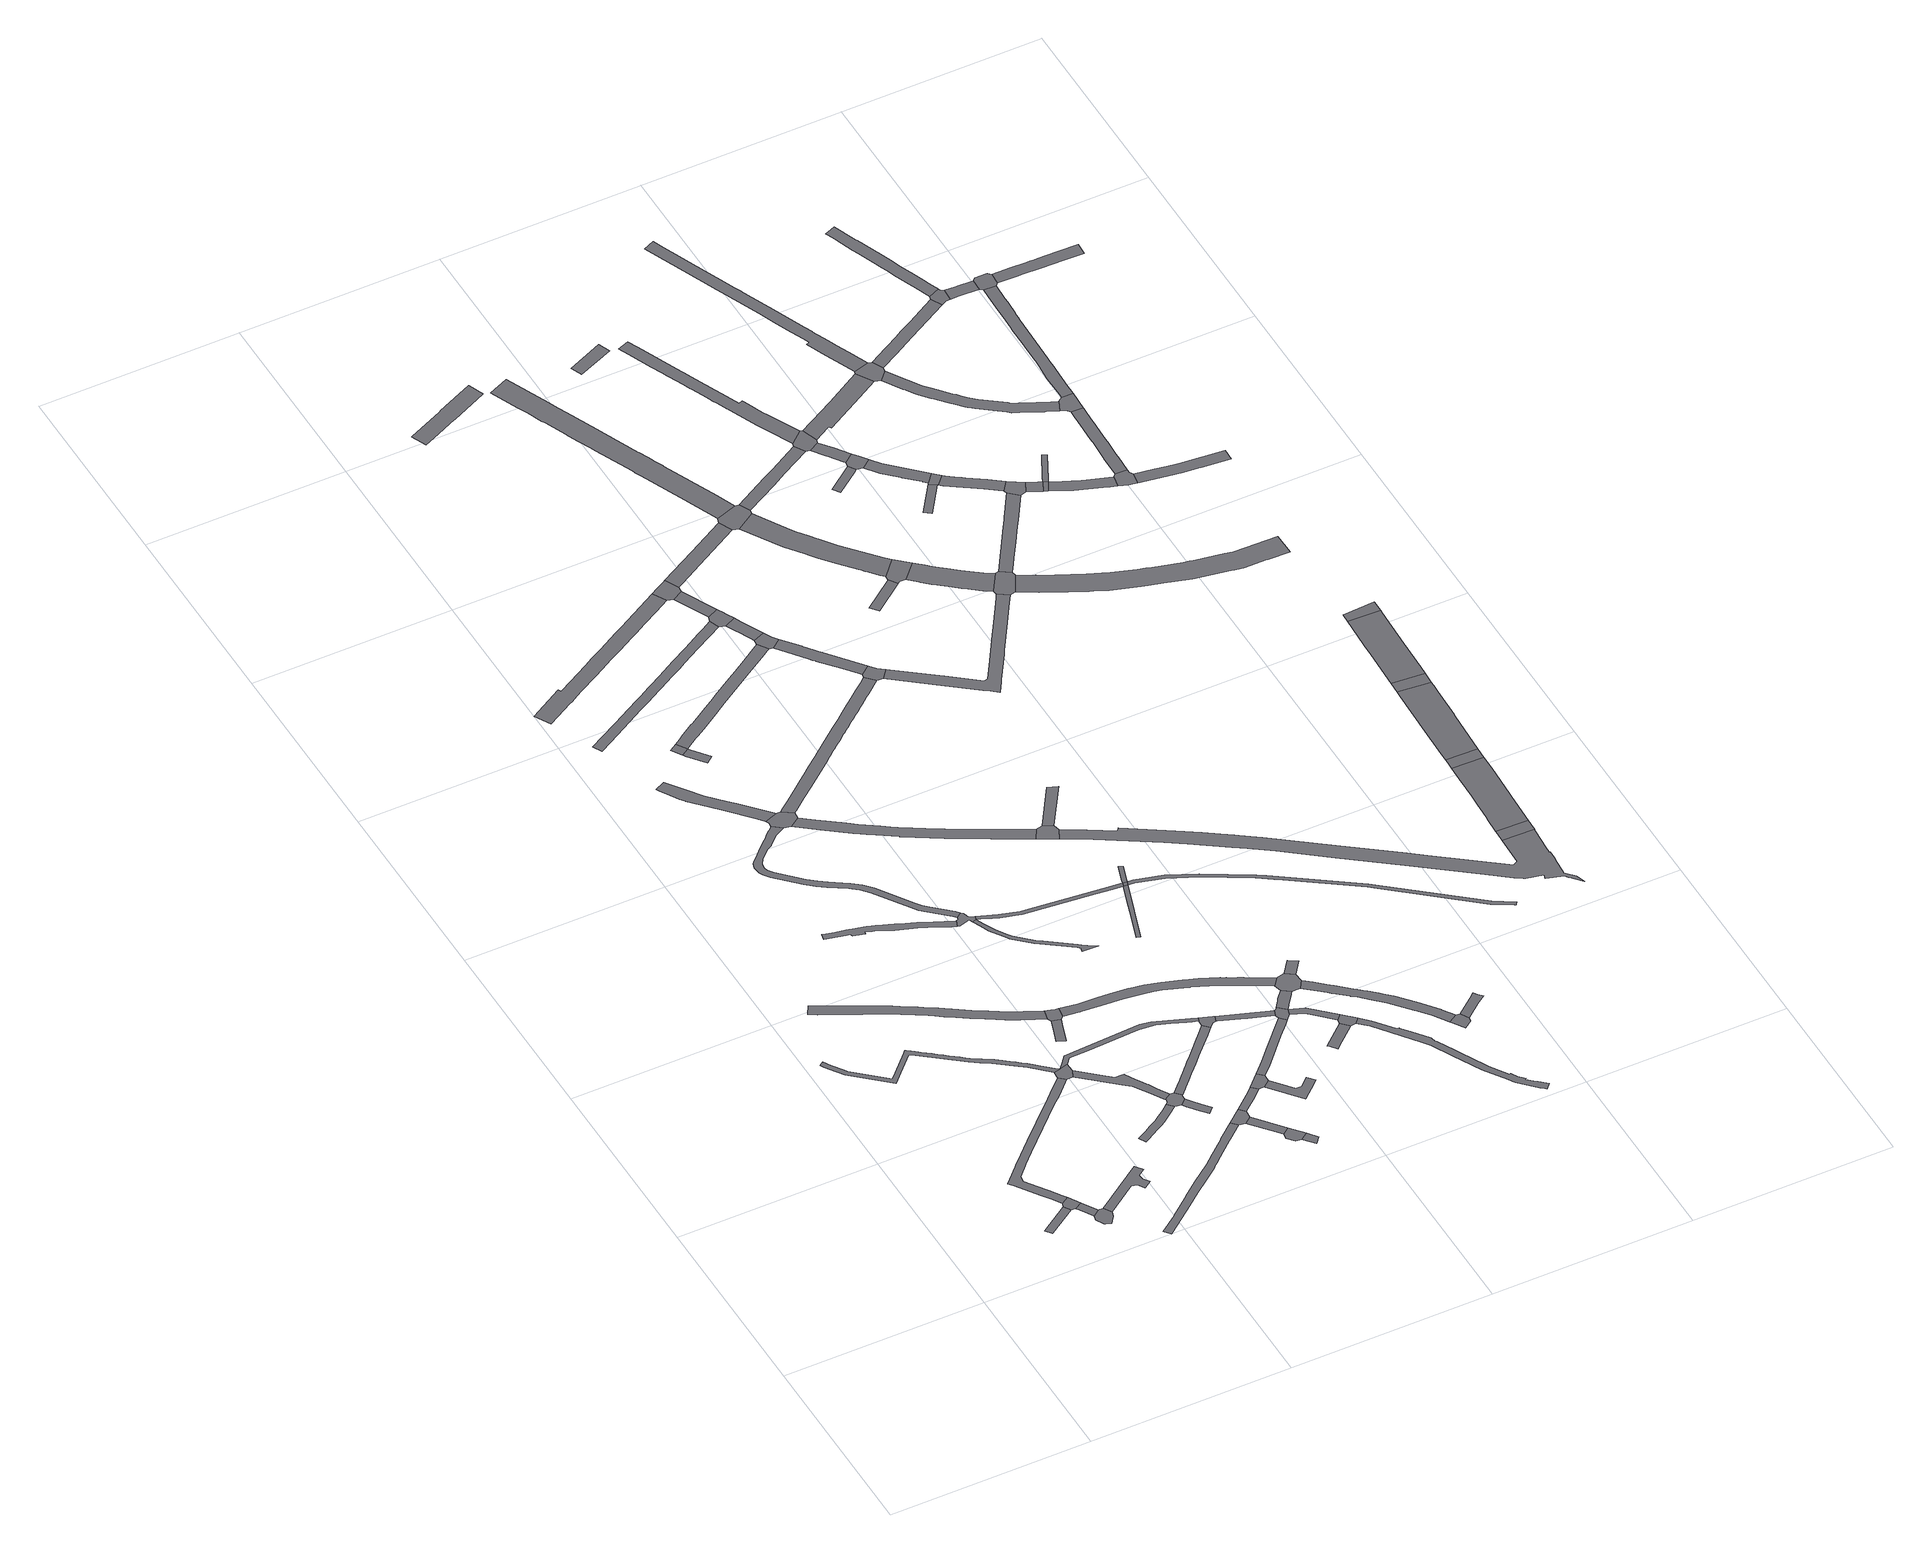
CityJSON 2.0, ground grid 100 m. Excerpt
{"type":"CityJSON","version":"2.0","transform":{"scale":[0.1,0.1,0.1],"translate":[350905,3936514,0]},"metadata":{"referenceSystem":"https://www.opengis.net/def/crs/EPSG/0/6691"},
"CityObjects":{
"road1":{"type":"Road","attributes":{"RoadStructureAttribute.sectionType":"1"},"geometry":[{"type":"MultiSurface","lod":"1","boundaries":[[[0,1,2,3]]]}]},
"road2":{"type":"Road","geometry":[{"type":"MultiSurface","lod":"1","boundaries":[[[4,5,6,7,3,2]]]}]},
"road3":{"type":"Road","attributes":{"RoadStructureAttribute.sectionType":"1"},"geometry":[{"type":"MultiSurface","lod":"1","boundaries":[[[8,9,5,4,10,11,12]]]}]},
"road4":{"type":"Road","geometry":[{"type":"MultiSurface","lod":"1","boundaries":[[[13,14,8,12,15,16,17,18,19]]]}]},
"road5":{"type":"Road","attributes":{"RoadStructureAttribute.sectionType":"1"},"geometry":[{"type":"MultiSurface","lod":"1","boundaries":[[[20,21,22,23,24,25,26,27,28,29,30,31,32,33,34,35,7,6,36,37,38,39,40,41,42,43,44,45,46,47,48,49]]]}]},
"road6":{"type":"Road","attributes":{"RoadStructureAttribute.sectionType":"1"},"geometry":[{"type":"MultiSurface","lod":"1","boundaries":[[[50,51,52,53,54,55,56,57,58,59,60,61,62,63,64,65,66,67,68,69,70,71,72,73,74,75,76,77,78,79,80,81,82,83,84,85,86,87,88,89,90,91,92,93,94,95,96,97,98,99,100,101,102,103,104,105,106]]]}]},
"road7":{"type":"Road","attributes":{"RoadStructureAttribute.sectionType":"1"},"geometry":[{"type":"MultiSurface","lod":"1","boundaries":[[[107,108,109,110,111,112,113,114,14,13]]]}]},
"road8":{"type":"Road","attributes":{"RoadStructureAttribute.sectionType":"1"},"geometry":[{"type":"MultiSurface","lod":"1","boundaries":[[[115,116,117,118,119,120,121,122,123,124,125,126,127,128,129,130,131,132,133,134,135,136,137,138,139,140,141,142,143,144,145,146,147,148,149,150,151,152,153,154,155,156,157,158,159,160,161,162,163,164,165,166,167,168,169,170]]]}]},
"road9":{"type":"Road","attributes":{"RoadStructureAttribute.sectionType":"1"},"geometry":[{"type":"MultiSurface","lod":"1","boundaries":[[[171,172,173,174,175,176,177,178,179,180,181,182,183,184,185,186,187,188,189,190,191,192,193,194,195,196,197,198]]]}]},
"road10":{"type":"Road","geometry":[{"type":"MultiSurface","lod":"1","boundaries":[[[66,20,49,199,200,201,67]]]}]},
"road11":{"type":"Road","attributes":{"RoadStructureAttribute.sectionType":"1"},"geometry":[{"type":"MultiSurface","lod":"1","boundaries":[[[202,203,204,205,206,207,208,209,210,211,212,213,214,215,216,217]]]}]},
"road12":{"type":"Road","attributes":{"RoadStructureAttribute.sectionType":"1"},"geometry":[{"type":"MultiSurface","lod":"1","boundaries":[[[218,219,220,221,222,223,224,225,226,227,228,229,230,231,232,233,234,235,236,237,238,239,240,241,242,243,244,245,246,247,248,249,250,251,252,253,254,255]]]}]},
"road13":{"type":"Road","attributes":{"RoadStructureAttribute.sectionType":"1"},"geometry":[{"type":"MultiSurface","lod":"1","boundaries":[[[256,257,258,259,260,261,262,263,264,265,200,199,266,267,268,269,270,271,272,273,274]]]}]},
"road14":{"type":"Road","attributes":{"RoadStructureAttribute.sectionType":"1"},"geometry":[{"type":"MultiSurface","lod":"1","boundaries":[[[275,276,277,278,279,280,281,282,283,284,285,286,287,288,289,290,291]]]}]},
"road15":{"type":"Road","attributes":{"RoadStructureAttribute.sectionType":"1"},"geometry":[{"type":"MultiSurface","lod":"1","boundaries":[[[292,293,294,295,296,297,298,299,300]]]}]},
"road16":{"type":"Road","attributes":{"RoadStructureAttribute.sectionType":"1"},"geometry":[{"type":"MultiSurface","lod":"1","boundaries":[[[301,302,303,304,305,306,307,308,309,310,311,312,313,314,315,316,317,318,319,320,321,322,323,324,325,326,327,328,329,330,331,332,333,334,335,336,337,338,339,340,341,342,343,344,345,346,347,348,349,350,351,352,353,354,355,356,357,358,359,360]]]}]},
"road17":{"type":"Road","geometry":[{"type":"MultiSurface","lod":"1","boundaries":[[[273,361,362,202,217,363,364,365,366,367,274]]]}]},
"road18":{"type":"Road","geometry":[{"type":"MultiSurface","lod":"1","boundaries":[[[368,369,370,170,169,292,300,371]]]}]},
"road19":{"type":"Road","geometry":[{"type":"MultiSurface","lod":"1","boundaries":[[[372,373,374,375,376]]]}]},
"road20":{"type":"Road","geometry":[{"type":"MultiSurface","lod":"1","boundaries":[[[377,378,379,380,381,382,383,384,385,386,387,329,328,388,389,390,391,392,275,291]]]}]},
"road21":{"type":"Road","attributes":{"RoadStructureAttribute.sectionType":"1"},"geometry":[{"type":"MultiSurface","lod":"1","boundaries":[[[393,394,395,396,397,398,399,364,363]]]}]},
"road22":{"type":"Road","attributes":{"RoadStructureAttribute.sectionType":"1"},"geometry":[{"type":"MultiSurface","lod":"1","boundaries":[[[373,400,401,402,403,374]]]}]},
"road23":{"type":"Road","attributes":{"RoadStructureAttribute.sectionType":"1"},"geometry":[{"type":"MultiSurface","lod":"1","boundaries":[[[201,404,405,406,407,408,409,410,411,412,413,414,415,416,417,418,419,420,421,422,67]]]}]},
"road24":{"type":"Road","geometry":[{"type":"MultiSurface","lod":"1","boundaries":[[[423,185,184,424,425,426]]]}]},
"road25":{"type":"Road","geometry":[{"type":"MultiSurface","lod":"1","boundaries":[[[427,428,429,360,359,430,431,230,229,432,433,434,435,436]]]}]},
"road26":{"type":"Road","attributes":{"RoadStructureAttribute.sectionType":"1"},"geometry":[{"type":"MultiSurface","lod":"1","boundaries":[[[424,437,438,439,425]]]}]},
"road27":{"type":"Road","attributes":{"RoadStructureAttribute.sectionType":"1"},"geometry":[{"type":"MultiSurface","lod":"1","boundaries":[[[440,441,442,443,444,445,446,447,448,449,450,451,452,453,454,455,456,457,458,459,460,461,462,463,464,465]]]}]},
"road28":{"type":"Road","geometry":[{"type":"MultiSurface","lod":"1","boundaries":[[[466,467,439,438,468,469]]]}]},
"road29":{"type":"Road","attributes":{"RoadStructureAttribute.sectionType":"1"},"geometry":[{"type":"MultiSurface","lod":"1","boundaries":[[[470,471,472,473,474,475,476,477,478,479,480,481,482,483,484,485,486,487,488,489,490,491,492,493,494,495,496,497,498,499,500,501,502]]]}]},
"road30":{"type":"Road","attributes":{"RoadStructureAttribute.sectionType":"1"},"geometry":[{"type":"MultiSurface","lod":"1","boundaries":[[[503,504,505,506,423,426]]]}]},
"road31":{"type":"Road","attributes":{"RoadStructureAttribute.sectionType":"1"},"geometry":[{"type":"MultiSurface","lod":"1","boundaries":[[[507,508,509,510,511,512,513,514,515,516,517,518,519,367,366,520,521,522,523,524,525,526,527,528,529,530,531,532,533]]]}]},
"road32":{"type":"Road","attributes":{"RoadStructureAttribute.sectionType":"1"},"geometry":[{"type":"MultiSurface","lod":"1","boundaries":[[[534,535,467,466]]]}]},
"road33":{"type":"Road","attributes":{"RoadStructureAttribute.sectionType":"1"},"geometry":[{"type":"MultiSurface","lod":"1","boundaries":[[[536,537,538,539,540,541,542,543,544,545,546,547,548,549,550,551,552,553,554,555,556,557,558,559,435,434]]]}]},
"road34":{"type":"Road","geometry":[{"type":"MultiSurface","lod":"1","boundaries":[[[560,561,505,504,562,563]]]}]},
"road35":{"type":"Road","attributes":{"RoadStructureAttribute.sectionType":"1"},"geometry":[{"type":"MultiSurface","lod":"1","boundaries":[[[564,565,566,567,568,569,570,571,572,573,574,575,576,577,578,579,580,581,582,583,584,585,375,374]]]}]},
"road36":{"type":"Road","attributes":{"RoadStructureAttribute.sectionType":"1"},"geometry":[{"type":"MultiSurface","lod":"1","boundaries":[[[586,587,588,589,590,591,592,593,594,595,596,597,598,390,389,599,600,601,602,603,604,605,606,607,608,609,610,611,612,613,614,615,616,617,618]]]}]},
"road37":{"type":"Road","attributes":{"RoadStructureAttribute.sectionType":"1"},"geometry":[{"type":"MultiSurface","lod":"1","boundaries":[[[562,619,620,621,622,623,624,625,626,563]]]}]},
"road38":{"type":"Road","attributes":{"RoadStructureAttribute.sectionType":"1"},"geometry":[{"type":"MultiSurface","lod":"1","boundaries":[[[627,628,629,630,631,632,633,634,635,636,637,638,639,640,641,642,643,644,645,646,647,648,649,650,651,652,653,654,655,656,657,658,659,660,661,662,663,664,665,666,368,371]]]}]},
"road39":{"type":"Road","geometry":[{"type":"MultiSurface","lod":"1","boundaries":[[[667,413,412,507,533,668,669,670]]]}]},
"road40":{"type":"Road","attributes":{"RoadStructureAttribute.sectionType":"1"},"geometry":[{"type":"MultiSurface","lod":"1","boundaries":[[[435,671,672,673,674,675,676,677,678,679,680,681,682,683,684,436]]]}]},
"road41":{"type":"Road","attributes":{"RoadStructureAttribute.sectionType":"1"},"geometry":[{"type":"MultiSurface","lod":"1","boundaries":[[[391,685,686,687,688,689,690,691,692,693,694,695,696,697,698,699,700,701,702,703,704,705,706,707,708,709,710,711,712,713,714,715,716,717,718,719,720,721,722,723,724,725,726,727,728,729,730,731,732,733,734,735,736,737,392]]]}]},
"road42":{"type":"Road","attributes":{"RoadStructureAttribute.sectionType":"1"},"geometry":[{"type":"MultiSurface","lod":"1","boundaries":[[[738,739,740,741,742,743,744,745,746,747,561,560]]]}]},
"road43":{"type":"Road","attributes":{"RoadStructureAttribute.sectionType":"1"},"geometry":[{"type":"MultiSurface","lod":"1","boundaries":[[[669,748,749,750,751,752,753,670]]]}]},
"road44":{"type":"Road","geometry":[{"type":"MultiSurface","lod":"1","boundaries":[[[754,755,756,455,454,757,758,759,760]]]}]},
"road45":{"type":"Road","attributes":{"RoadStructureAttribute.sectionType":"1"},"geometry":[{"type":"MultiSurface","lod":"1","boundaries":[[[761,762,763,764,765,766,767,679]]]}]},
"road46":{"type":"Road","attributes":{"RoadStructureAttribute.sectionType":"1"},"geometry":[{"type":"MultiSurface","lod":"1","boundaries":[[[768,769,770,771,758,757]]]}]},
"road47":{"type":"Road","geometry":[{"type":"MultiSurface","lod":"1","boundaries":[[[772,773,774,775,752,751,744,743,776]]]}]},
"road48":{"type":"Road","geometry":[{"type":"MultiSurface","lod":"1","boundaries":[[[501,777,778,779,780,771,770,502]]]}]},
"road49":{"type":"Road","attributes":{"RoadStructureAttribute.sectionType":"1"},"geometry":[{"type":"MultiSurface","lod":"1","boundaries":[[[781,782,783,784,785,786,787,778,777]]]}]},
"road50":{"type":"Road","geometry":[{"type":"MultiSurface","lod":"1","boundaries":[[[573,788,789,790,786,785,574]]]}]},
"road51":{"type":"Road","attributes":{"RoadStructureAttribute.sectionType":"1"},"geometry":[{"type":"MultiSurface","lod":"1","boundaries":[[[791,792,793,794,795,796,797,798,799,800,801,802]]]}]},
"road52":{"type":"Road","attributes":{"RoadStructureAttribute.sectionType":"1"},"geometry":[{"type":"MultiSurface","lod":"1","boundaries":[[[803,804,805,806,807,808,809,810,811,812,773,772,813,814,815,816,817]]]}]},
"road53":{"type":"Road","geometry":[{"type":"MultiSurface","lod":"1","boundaries":[[[617,818,819,820,821,618]]]}]},
"road54":{"type":"Road","attributes":{"RoadStructureAttribute.sectionType":"1"},"geometry":[{"type":"MultiSurface","lod":"1","boundaries":[[[822,823,824,825,826,827]]]}]},
"road55":{"type":"Road","geometry":[{"type":"MultiSurface","lod":"1","boundaries":[[[767,828,680,679]]]}]},
"road56":{"type":"Road","attributes":{"RoadStructureAttribute.sectionType":"1"},"geometry":[{"type":"MultiSurface","lod":"1","boundaries":[[[776,829,830,831,832,833,772]]]}]},
"road57":{"type":"Road","geometry":[{"type":"MultiSurface","lod":"1","boundaries":[[[834,835,836,837,680,828]]]}]},
"road58":{"type":"Road","attributes":{"RoadStructureAttribute.sectionType":"1"},"geometry":[{"type":"MultiSurface","lod":"1","boundaries":[[[838,839,840,841,842,843,789,788,844,845,846,847,848,849,850]]]}]},
"road59":{"type":"Road","geometry":[{"type":"MultiSurface","lod":"1","boundaries":[[[816,851,852,853,854,647,646,817]]]}]},
"road60":{"type":"Road","geometry":[{"type":"MultiSurface","lod":"1","boundaries":[[[832,831,822,827,855,856]]]}]},
"road61":{"type":"Road","attributes":{"RoadStructureAttribute.sectionType":"1"},"geometry":[{"type":"MultiSurface","lod":"1","boundaries":[[[857,858,821,820]]]}]},
"road62":{"type":"Road","attributes":{"RoadStructureAttribute.sectionType":"1"},"geometry":[{"type":"MultiSurface","lod":"1","boundaries":[[[759,859,860,861,862,863,760]]]}]},
"road63":{"type":"Road","attributes":{"RoadStructureAttribute.sectionType":"1"},"geometry":[{"type":"MultiSurface","lod":"1","boundaries":[[[864,865,854,853]]]}]},
"road64":{"type":"Road","geometry":[{"type":"MultiSurface","lod":"1","boundaries":[[[866,713,712,867,868,869,870,838,850]]]}]},
"road65":{"type":"Road","attributes":{"RoadStructureAttribute.sectionType":"1"},"geometry":[{"type":"MultiSurface","lod":"1","boundaries":[[[855,871,872,873,874,875,876,877,878,879,880,881,882,883,884,885,886,887,888,889,890,891,892,893,894,895,896,897,898,899,900,901,902,903,904,905,906,856]]]}]},
"road66":{"type":"Road","attributes":{"RoadStructureAttribute.sectionType":"1"},"geometry":[{"type":"MultiSurface","lod":"1","boundaries":[[[851,907,908,909,910,911,912,913,914,915,916,917,918,919,920,921,922,923,924,925,926,927,928,929,930,931,932,933,934,935,936,937,938,852]]]}]},
"road67":{"type":"Road","attributes":{"RoadStructureAttribute.sectionType":"1"},"geometry":[{"type":"MultiSurface","lod":"1","boundaries":[[[939,940,941,942,943,944,945,946,947,948,949,950,951,952,953,954,955,956,957,958,959,960,961,962,963,964,965,966,967,968,969,970,971,972,973]]]}]},
"road68":{"type":"Road","geometry":[{"type":"MultiSurface","lod":"1","boundaries":[[[974,975,958,957,862,861,976,977,978]]]}]},
"road69":{"type":"Road","geometry":[{"type":"MultiSurface","lod":"1","boundaries":[[[979,980,922,921,981,982,983,984]]]}]},
"road70":{"type":"Road","attributes":{"RoadStructureAttribute.sectionType":"1"},"geometry":[{"type":"MultiSurface","lod":"1","boundaries":[[[985,986,987,988,989,990,991,992,993,994,995,996,997,998,999,1000,1001,1002,1003,1004,1005,1006,1007,1008,1009,1010,1011,1012,869,868]]]}]},
"road71":{"type":"Road","attributes":{"RoadStructureAttribute.sectionType":"1"},"geometry":[{"type":"MultiSurface","lod":"1","boundaries":[[[1013,1014,1015,1016]]]}]},
"road72":{"type":"Road","attributes":{"RoadStructureAttribute.sectionType":"1"},"geometry":[{"type":"MultiSurface","lod":"1","boundaries":[[[1017,1018,1019,1020,1021,1022,980,979]]]}]},
"road73":{"type":"Road","attributes":{"RoadStructureAttribute.sectionType":"1"},"geometry":[{"type":"MultiSurface","lod":"1","boundaries":[[[977,1023,1024,1025,1026,1027,1028,1029,1030,1031,1032,1033,1034,1035,1036,1037,1038,1039,1040,1041,1042,1043,1044,1045,1046,1047,1048,978]]]}]},
"road74":{"type":"Road","attributes":{"RoadStructureAttribute.sectionType":"1"},"geometry":[{"type":"MultiSurface","lod":"1","boundaries":[[[767,1049,1050,1051,1052,1053,1054,1055,1056,1057,1058,1059,1060,1061,1062,1063,1064,1065,1066,1067,1068,1069,1070,1071,1072,828]]]}]},
"road75":{"type":"Road","attributes":{"RoadStructureAttribute.sectionType":"1"},"geometry":[{"type":"MultiSurface","lod":"1","boundaries":[[[1073,1074,1075,1076]]]}]},
"road76":{"type":"Road","geometry":[{"type":"MultiSurface","lod":"1","boundaries":[[[1077,1078,1079,1080,1037,1036,1081,1013,1016]]]}]},
"road77":{"type":"Road","attributes":{"RoadStructureAttribute.sectionType":"1"},"geometry":[{"type":"MultiSurface","lod":"1","boundaries":[[[1082,1083,1084,1085,1086,975,974,1087,1088,1089]]]}]},
"road78":{"type":"Road","attributes":{"RoadStructureAttribute.sectionType":"1"},"geometry":[{"type":"MultiSurface","lod":"1","boundaries":[[[1090,1091,1092,1093,1094,1095,1096,1097,1098,1099,1100,1101,1102,1103,819,818,1104,1105,1106,1107,1108,1109,1110,1111,1112,1113,1114,1115,1116,1117,1118,1119,1120,1121,1122,1123,1124,1125,1126,1127,1128,1129,1130,1131,1132,1133,1134,1135,1136,1137,1138,1139,1140]]]}]},
"road79":{"type":"Road","attributes":{"RoadStructureAttribute.sectionType":"1"},"geometry":[{"type":"MultiSurface","lod":"1","boundaries":[[[1141,1142,1143,1144,1145,1146,1080,1079,1147,1148,1149,1150,1151,1152,1153,1154,1155,1156,1157,1158]]]}]},
"road80":{"type":"Road","attributes":{"RoadStructureAttribute.sectionType":"1"},"geometry":[{"type":"MultiSurface","lod":"1","boundaries":[[[1159,1160,1161,1162,1163,1164,1165,1166,1167,1168,1169,1170,1171,1172,1173,1174,1175,1176,1177,1178,1179,1180,1181,1182,1183,1184,1185,1186,1187,1188,1189,1190,1191,1192]]]}]},
"road81":{"type":"Road","attributes":{"RoadStructureAttribute.sectionType":"1"},"geometry":[{"type":"MultiSurface","lod":"1","boundaries":[[[1193,1194,1195,1196,1197]]]}]},
"road82":{"type":"Road","geometry":[{"type":"MultiSurface","lod":"1","boundaries":[[[998,997,1198,1199,1200,1201,1158,1157]]]}]},
"road83":{"type":"Road","geometry":[{"type":"MultiSurface","lod":"1","boundaries":[[[1191,1082,1089,1202,1203,1204,1205,1192]]]}]},
"road84":{"type":"Road","attributes":{"RoadStructureAttribute.sectionType":"1"},"geometry":[{"type":"MultiSurface","lod":"1","boundaries":[[[1206,1203,1202,1207,1208,1209,1210,1211]]]}]},
"road85":{"type":"Road","geometry":[{"type":"MultiSurface","lod":"1","boundaries":[[[1210,1193,1197,1212,1213,1214,1211]]]}]},
"road86":{"type":"Road","attributes":{"RoadStructureAttribute.sectionType":"1"},"geometry":[{"type":"MultiSurface","lod":"1","boundaries":[[[1215,1216,1217,1218]]]}]},
"road87":{"type":"Road","attributes":{"RoadStructureAttribute.sectionType":"1"},"geometry":[{"type":"MultiSurface","lod":"1","boundaries":[[[1212,1219,1220,1221,1222,1223,1224,1225,1226,1227,1213]]]}]},
"road88":{"type":"Road","attributes":{"RoadStructureAttribute.sectionType":"1"},"geometry":[{"type":"MultiSurface","lod":"1","boundaries":[[[1228,1229,1230,1231,1232,1233,1234,1235,1236,1237,1238,1239,1240,1241,1242,1201,1200]]]}]},
"road89":{"type":"Road","geometry":[{"type":"MultiSurface","lod":"1","boundaries":[[[1217,1243,1244,1226,1225,1218]]]}]},
"road90":{"type":"Road","attributes":{"RoadStructureAttribute.sectionType":"1"},"geometry":[{"type":"MultiSurface","lod":"1","boundaries":[[[1245,1246,1247,1248,1249,1205,1204,1250,1251,1252,1253,1254,1255,1256]]]}]},
"road91":{"type":"Road","attributes":{"RoadStructureAttribute.sectionType":"1"},"geometry":[{"type":"MultiSurface","lod":"1","boundaries":[[[1257,1258,1259,1260,1261,1262,1263,1244,1243,1264,1265,1266,1267,1268,1269,1270]]]}]},
"road92":{"type":"Road","geometry":[{"type":"MultiSurface","lod":"1","boundaries":[[[1271,1272,1273,1274,1270,1269,1235,1234,1275,1276]]]}]},
"road93":{"type":"Road","attributes":{"RoadStructureAttribute.sectionType":"1"},"geometry":[{"type":"MultiSurface","lod":"1","boundaries":[[[1277,1278,1279,1280,1281,1282,1283,1284,1285,1286,1287,1288,1289,1290,1291,1292,1293,1294,1295,1296,1297,1298,1299,1300,1301,1302,1303,1304,1305,1306,1307,1308]]]}]},
"road94":{"type":"Road","geometry":[{"type":"MultiSurface","lod":"1","boundaries":[[[1309,1310,1311,1140,1139,1312]]]}]},
"road95":{"type":"Road","geometry":[{"type":"MultiSurface","lod":"1","boundaries":[[[1313,1314,1315,1316,1290,1289,1245,1256]]]}]},
"road96":{"type":"Road","attributes":{"RoadStructureAttribute.sectionType":"1"},"geometry":[{"type":"MultiSurface","lod":"1","boundaries":[[[1275,1317,1318,1319,1276]]]}]},
"road97":{"type":"Road","attributes":{"RoadStructureAttribute.sectionType":"1"},"geometry":[{"type":"MultiSurface","lod":"1","boundaries":[[[1320,1321,1322,1323,1324,1325,1326,1327,1328,1329,1330,1331,1332,1333,1334,1335,1336,1337,1338,1199,1198,1339,1340,1341,1342,1343,1344,1345,1346,1347,1348,1349,1350,1351,1352,1353,1354,1355,1356,1357,1358,1359]]]}]},
"road98":{"type":"Road","geometry":[{"type":"MultiSurface","lod":"1","boundaries":[[[1318,1317,1360,1361]]]}]},
"road99":{"type":"Road","attributes":{"RoadStructureAttribute.sectionType":"1"},"geometry":[{"type":"MultiSurface","lod":"1","boundaries":[[[1362,1363,1364,1365,1366,1367,1310,1309,1368,1369,1370,1371,1372,1373]]]}]},
"road100":{"type":"Road","attributes":{"RoadStructureAttribute.sectionType":"1"},"geometry":[{"type":"MultiSurface","lod":"1","boundaries":[[[1374,1375,1376,1377,1318,1361]]]}]},
"road101":{"type":"Road","geometry":[{"type":"MultiSurface","lod":"1","boundaries":[[[1378,1373,1372,1379,1380]]]}]},
"road102":{"type":"Road","attributes":{"RoadStructureAttribute.sectionType":"1"},"geometry":[{"type":"MultiSurface","lod":"1","boundaries":[[[1360,1381,1382,1383,1384,1385,1386,1387,1388,1389,1390,1391,1392,1361]]]}]},
"road103":{"type":"Road","attributes":{"RoadStructureAttribute.sectionType":"1"},"geometry":[{"type":"MultiSurface","lod":"1","boundaries":[[[1379,1393,1394,1395,1396,1397,1398,1399,1400,1401,1380]]]}]},
"road104":{"type":"Road","attributes":{"RoadStructureAttribute.sectionType":"1"},"geometry":[{"type":"MultiSurface","lod":"1","boundaries":[[[1402,1403,1404,1405,1406,1407,1408,1409,1410,1411,1412,1413,1414,1415,1416,1417,1418,1419,1420,1421,1314,1313,1422,1423,1424,1425,1426,1427,1428,1429,1430,1431,1432,1433,1434,1435,1436,1437,1438,1439,1440,1441,1442,1443,1444]]]}]},
"road105":{"type":"Road","attributes":{"RoadStructureAttribute.sectionType":"1"},"geometry":[{"type":"MultiSurface","lod":"1","boundaries":[[[1315,1445,1446,1447,1448,1449,1450,1451,1452,1453,1454,1455,1316]]]}]},
"road106":{"type":"Road","geometry":[{"type":"MultiSurface","lod":"1","boundaries":[[[1397,1456,1457,1398]]]}]},
"road107":{"type":"Road","geometry":[{"type":"MultiSurface","lod":"1","boundaries":[[[1387,1458,1459,1460,1461,1462,1463,1464,1465,1388]]]}]},
"road108":{"type":"Road","attributes":{"RoadStructureAttribute.sectionType":"1"},"geometry":[{"type":"MultiSurface","lod":"1","boundaries":[[[1466,1467,1468,1469,1457,1456,1470,1471,1472,1473,1474,1475]]]}]},
"road109":{"type":"Road","attributes":{"RoadStructureAttribute.sectionType":"1"},"geometry":[{"type":"MultiSurface","lod":"1","boundaries":[[[1476,1477,1478,1479,1480,1481,1482,1483,1465,1464,1484,1485,1486,1487,1488,1489,1490,1491,1492,1493,1494]]]}]},
"road110":{"type":"Road","geometry":[{"type":"MultiSurface","lod":"1","boundaries":[[[1474,1495,1496,1475]]]}]},
"road111":{"type":"Road","geometry":[{"type":"MultiSurface","lod":"1","boundaries":[[[1497,1498,1476,1494,1499,1500,1402,1444]]]}]},
"road112":{"type":"Road","attributes":{"RoadStructureAttribute.sectionType":"1"},"geometry":[{"type":"MultiSurface","lod":"1","boundaries":[[[1501,1502,1503,1504,1505,1506,1507,1508,1509,1510,1511,1512,1513,1514,1515,1516,1517,1518,1519,1520,1521,1522,1523,1524,1525,1526,1527,1528,1529]]]}]},
"road113":{"type":"Road","attributes":{"RoadStructureAttribute.sectionType":"1"},"geometry":[{"type":"MultiSurface","lod":"1","boundaries":[[[1530,1531,1532,1533,1534,1461,1460,1535,1536,1537,1538,1539,1540,1541,1542]]]}]},
"road114":{"type":"Road","geometry":[{"type":"MultiSurface","lod":"1","boundaries":[[[1528,1449,1448,1543,1544,1545,1546,1529]]]}]},
"road115":{"type":"Road","attributes":{"RoadStructureAttribute.sectionType":"1"},"geometry":[{"type":"MultiSurface","lod":"1","boundaries":[[[1547,1548,1549,1550,1551,1552,1553,1554,1555,1556,1557,1558,1559,1560,1561,1500,1499,1562,1563,1564,1565,1566,1567,1568,1569,1570,1571,1572,1573,1574]]]}]},
"road116":{"type":"Road","attributes":{"RoadStructureAttribute.sectionType":"1"},"geometry":[{"type":"MultiSurface","lod":"1","boundaries":[[[1575,1576,1577,1578,1545,1544,1579,1580,1581]]]}]},
"road117":{"type":"Road","geometry":[{"type":"MultiSurface","lod":"1","boundaries":[[[1582,1583,1584,1575,1581,1574,1573,1585]]]}]},
"road118":{"type":"Road","attributes":{"RoadStructureAttribute.sectionType":"1"},"geometry":[{"type":"MultiSurface","lod":"1","boundaries":[[[1586,1587,1588,1589,1590,1591,1592,1593,1594,1582,1585,1595,1596,1597,1598,1599,1600,1601]]]}]}
},
"vertices":[
[449,281,0],[472,248,0],[616,344,0],[594,377,0],
[636,341,0],[673,364,0],[638,419,0],[601,396,0],
[719,287,0],[683,348,0],[638,339,0],[647,326,0],[686,262,0],
[769,248,0],[743,285,0],[680,236,0],[700,195,0],[707,193,0],[732,185,0],[759,220,0],
[957,1113,0],[942,1100,0],[908,1067,0],[855,1017,0],[741,909,0],[651,823,0],[645,818,0],[644,817,0],[584,757,0],[543,719,0],[539,715,0],[524,700,0],[447,621,0],[466,594,0],[540,488,0],[569,446,0],[622,445,0],[586,498,0],[577,510,0],[513,601,0],[516,632,0],[567,687,0],[573,693,0],[631,748,0],[863,971,0],[890,995,0],[914,1015,0],[929,1030,0],[972,1072,0],[988,1087,0],
[70,1674,0],[81,1656,0],[96,1633,0],[139,1569,0],[313,1417,0],[361,1465,0],[447,1552,0],[472,1533,0],[658,1387,0],[700,1360,0],[727,1343,0],[745,1331,0],[748,1329,0],[761,1320,0],[823,1273,0],[873,1233,0],[959,1153,0],[992,1159,0],[973,1175,0],[955,1192,0],[936,1209,0],[925,1219,0],[917,1225,0],[899,1242,0],[889,1251,0],[880,1258,0],[860,1274,0],[841,1290,0],[838,1292,0],[834,1295,0],[764,1349,0],[733,1368,0],[717,1378,0],[674,1406,0],[672,1407,0],[658,1418,0],[638,1433,0],[618,1449,0],[598,1464,0],[579,1480,0],[559,1495,0],[539,1511,0],[520,1526,0],[500,1541,0],[492,1547,0],[480,1557,0],[466,1568,0],[461,1572,0],[448,1582,0],[445,1585,0],[431,1570,0],[317,1456,0],[311,1450,0],[157,1585,0],[147,1600,0],[112,1654,0],[90,1688,0],
[919,353,0],[949,346,0],[970,315,0],[1007,340,0],[986,371,0],[983,398,0],[1017,421,0],[991,458,0],
[1072,1534,0],[1071,1535,0],[1025,1557,0],[1023,1558,0],[983,1577,0],[982,1578,0],[960,1590,0],[926,1610,0],[925,1610,0],[887,1634,0],[878,1639,0],[821,1672,0],[751,1721,0],[745,1725,0],[700,1755,0],[699,1756,0],[645,1789,0],[624,1802,0],[614,1808,0],[555,1843,0],[528,1860,0],[515,1867,0],[429,1912,0],[224,2023,0],[202,2034,0],[174,1987,0],[193,1976,0],[197,1974,0],[213,1965,0],[312,1915,0],[314,1914,0],[332,1904,0],[387,1876,0],[388,1875,0],[457,1840,0],[458,1839,0],[462,1837,0],[537,1794,0],[592,1762,0],[606,1754,0],[615,1749,0],[665,1716,0],[698,1693,0],[742,1664,0],[743,1663,0],[793,1629,0],[850,1595,0],[858,1591,0],[926,1549,0],[931,1546,0],[953,1535,0],[987,1518,0],[1017,1503,0],[1045,1490,0],[1093,1468,0],[1106,1520,0],
[934,1,0],[1020,68,0],[1087,121,0],[1159,178,0],[1227,230,0],[1295,283,0],[1302,288,0],[1312,298,0],[1327,310,0],[1335,317,0],[1436,404,0],[1446,413,0],[1458,422,0],[1519,475,0],[1494,505,0],[1410,435,0],[1410,434,0],[1310,348,0],[1300,340,0],[1278,320,0],[1277,319,0],[1232,286,0],[1188,252,0],[1114,194,0],[1091,173,0],[998,99,0],[998,98,0],[908,32,0],
[1019,1089,0],[1037,1127,0],[1034,1170,0],
[1299,740,0],[1268,716,0],[1224,682,0],[1207,670,0],[1170,651,0],[1154,641,0],[1136,630,0],[1091,606,0],[1110,570,0],[1174,607,0],[1178,610,0],[1217,631,0],[1238,644,0],[1288,681,0],[1288,682,0],[1328,713,0],
[561,2354,0],[578,2350,0],[583,2336,0],[640,2323,0],[643,2334,0],[673,2323,0],[683,2319,0],[765,2282,0],[860,2248,0],[902,2231,0],[997,2184,0],[1019,2176,0],[1031,2207,0],[1027,2208,0],[1019,2210,0],[985,2227,0],[969,2235,0],[940,2248,0],[896,2269,0],[874,2280,0],[850,2289,0],[804,2308,0],[783,2316,0],[758,2327,0],[711,2345,0],[703,2348,0],[688,2353,0],[666,2361,0],[653,2366,0],[619,2373,0],[589,2380,0],[575,2383,0],[526,2394,0],[500,2400,0],[486,2404,0],[477,2405,0],[467,2408,0],[460,2377,0],
[1317,836,0],[1306,855,0],[1288,890,0],[1283,898,0],[1271,918,0],[1254,946,0],[1225,997,0],[1216,997,0],[1181,998,0],[1138,1036,0],[1103,1016,0],[1113,1007,0],[1187,942,0],[1223,910,0],[1237,890,0],[1271,835,0],[1306,778,0],[1311,771,0],[1345,792,0],
[653,3185,0],[526,3322,0],[496,3355,0],[423,3433,0],[367,3509,0],[307,3591,0],[257,3569,0],[268,3549,0],[285,3520,0],[320,3463,0],[335,3442,0],[337,3440,0],[356,3417,0],[449,3316,0],[562,3194,0],[561,3192,0],[589,3162,0],
[1102,1448,0],[1086,1401,0],[1068,1347,0],[1067,1345,0],[1060,1321,0],[1101,1304,0],[1110,1331,0],[1130,1392,0],[1145,1437,0],
[1071,2246,0],[1057,2264,0],[968,2341,0],[944,2367,0],[922,2396,0],[811,2563,0],[773,2603,0],[732,2638,0],[727,2641,0],[648,2691,0],[609,2719,0],[570,2752,0],[466,2857,0],[449,2880,0],[448,2883,0],[442,2902,0],[446,2928,0],[462,2952,0],[511,2998,0],[531,3010,0],[534,3012,0],[535,3012,0],[538,3015,0],[548,3025,0],[556,3032,0],[583,3058,0],[603,3069,0],[638,3087,0],[592,3122,0],[588,3116,0],[575,3104,0],[570,3101,0],[553,3085,0],[546,3078,0],[528,3060,0],[521,3054,0],[509,3043,0],[482,3019,0],[454,2991,0],[426,2963,0],[411,2948,0],[404,2924,0],[407,2899,0],[408,2886,0],[408,2883,0],[419,2865,0],[440,2835,0],[547,2727,0],[589,2692,0],[629,2663,0],[712,2611,0],[722,2602,0],[750,2579,0],[785,2542,0],[895,2377,0],[918,2345,0],[945,2317,0],[1033,2240,0],[1045,2225,0],[1071,2245,0],
[1314,765,0],[1308,747,0],[1359,706,0],[1387,733,0],[1388,757,0],[1392,761,0],[1365,788,0],
[1169,1503,0],[1154,1505,0],[1135,1510,0],[1160,1449,0],
[461,3707,0],[462,3706,0],[500,3731,0],[467,3782,0],[429,3757,0],
[590,3160,0],[591,3157,0],[592,3153,0],[593,3150,0],[594,3146,0],[594,3143,0],[595,3139,0],[594,3136,0],[594,3132,0],[594,3129,0],[593,3125,0],[649,3086,0],[671,3081,0],[722,3116,0],[725,3148,0],[673,3183,0],
[1373,685,0],[1394,659,0],[1403,648,0],[1441,601,0],[1470,628,0],[1434,674,0],[1406,710,0],
[472,3693,0],[538,3611,0],[573,3639,0],[507,3721,0],
[1061,1202,0],[1160,1206,0],[1369,1217,0],[1413,1219,0],[1496,1211,0],[1558,1188,0],[1624,1162,0],[1647,1153,0],[1675,1143,0],[1682,1162,0],[1663,1169,0],[1653,1173,0],[1489,1237,0],[1436,1245,0],[1128,1229,0],[1049,1225,0],[1042,1217,0],[1039,1214,0],[1011,1181,0],
[1565,565,0],[1553,471,0],[1587,500,0],[1590,535,0],
[1091,2206,0],[1086,2223,0],[1081,2234,0],[1044,2215,0],[1043,2212,0],[1031,2171,0],[1085,2188,0],[1093,2168,0],[1112,2176,0],[1119,2195,0],
[1631,377,0],[1669,333,0],[1703,359,0],
[90,4179,0],[177,4227,0],[192,4235,0],[225,4254,0],[265,4276,0],[353,4325,0],[410,4357,0],[435,4371,0],[473,4393,0],[529,4423,0],[616,4472,0],[645,4488,0],[703,4521,0],[787,4567,0],[864,4611,0],[827,4677,0],[608,4554,0],[567,4531,0],[459,4471,0],[398,4437,0],[354,4412,0],[188,4320,0],[182,4316,0],[174,4329,0],[0,4231,0],[44,4153,0],
[1723,264,0],[1758,292,0],[1666,302,0],[1694,267,0],
[916,4373,0],[886,4356,0],[794,4304,0],[704,4253,0],[610,4200,0],[544,4163,0],[542,4161,0],[540,4160,0],[497,4136,0],[479,4126,0],[451,4110,0],[388,4076,0],[295,4024,0],[203,3974,0],[138,3939,0],[160,3893,0],[222,3927,0],[309,3976,0],[395,4023,0],[432,4045,0],[485,4074,0],[561,4117,0],[567,4120,0],[573,4123,0],[574,4124,0],[657,4170,0],[705,4197,0],[746,4221,0],[793,4247,0],[834,4270,0],[922,4319,0],[986,4355,0],[967,4402,0],
[1665,598,0],[1705,637,0],[1677,665,0],[1638,627,0],
[1674,1111,0],[1638,1073,0],[1612,1046,0],[1559,991,0],[1547,979,0],[1536,966,0],[1505,935,0],[1486,914,0],[1478,906,0],[1469,897,0],[1430,856,0],[1424,849,0],[1398,823,0],[1420,790,0],[1426,796,0],[1458,829,0],[1459,830,0],[1499,872,0],[1507,880,0],[1514,887,0],[1535,909,0],[1582,958,0],[1586,962,0],[1588,964,0],[1666,1044,0],[1667,1045,0],[1703,1083,0],
[1767,210,0],[1797,244,0],
[1110,2130,0],[1129,2085,0],[1139,2069,0],[1173,2016,0],[1185,1996,0],[1267,1920,0],[1288,1905,0],[1424,1807,0],[1431,1800,0],[1434,1795,0],[1433,1789,0],[1429,1775,0],[1509,1772,0],[1481,1788,0],[1466,1799,0],[1446,1814,0],[1433,1825,0],[1308,1915,0],[1280,1935,0],[1201,2009,0],[1189,2027,0],[1158,2076,0],[1147,2094,0],[1130,2135,0],
[1770,701,0],[1741,728,0],[1733,638,0],[1768,666,0],
[508,3737,0],[563,3772,0],[577,3781,0],[621,3809,0],[712,3868,0],[779,3911,0],[948,4019,0],[1080,4103,0],[1100,4116,0],[1116,4126,0],[1082,4176,0],[1070,4168,0],[982,4112,0],[916,4069,0],[873,4042,0],[769,3976,0],[747,3961,0],[676,3916,0],[596,3865,0],[588,3860,0],[511,3810,0],[510,3810,0],
[1478,2632,0],[1342,2704,0],[1299,2727,0],[1260,2749,0],[1187,2791,0],[1137,2822,0],[1084,2856,0],[1055,2875,0],[1018,2899,0],[937,2955,0],[896,2985,0],[840,3026,0],[785,3068,0],[776,3001,0],[893,2913,0],[892,2913,0],[897,2909,0],[898,2910,0],[941,2881,0],[947,2877,0],[1063,2799,0],[1063,2798,0],[1068,2795,0],[1068,2796,0],[1233,2696,0],[1232,2695,0],[1238,2692,0],[1238,2693,0],[1413,2598,0],[1418,2595,0],[1460,2573,0],[1586,2505,0],[1615,2559,0],
[1859,485,0],[1939,555,0],[1955,570,0],[1925,604,0],[1905,585,0],[1880,564,0],[1852,564,0],[1800,628,0],
[1240,1439,0],[1241,1439,0],[1247,1439,0],[1345,1433,0],[1448,1425,0],[1540,1412,0],[1588,1403,0],[1626,1394,0],[1738,1353,0],[1743,1351,0],[1745,1351,0],[1857,1303,0],[1914,1274,0],[1919,1272,0],[1927,1268,0],[1928,1267,0],[1933,1265,0],[1934,1264,0],[1959,1251,0],[2076,1185,0],[2107,1225,0],[2038,1263,0],[1980,1295,0],[1960,1306,0],[1957,1307,0],[1932,1320,0],[1912,1331,0],[1911,1331,0],[1889,1343,0],[1801,1383,0],[1741,1406,0],[1736,1409,0],[1644,1439,0],[1572,1460,0],[1503,1471,0],[1499,1471,0],[1498,1472,0],[1415,1481,0],[1352,1484,0],[1258,1489,0],
[1746,1139,0],[1723,1104,0],[1740,1107,0],[1751,1137,0],
[1133,2168,0],[1180,2148,0],[1210,2136,0],[1305,2108,0],[1308,2108,0],[1655,2072,0],[1700,2067,0],[1725,2065,0],[1784,2059,0],[1791,2078,0],[1701,2088,0],[1334,2125,0],[1309,2128,0],[1216,2155,0],
[737,3158,0],[805,3213,0],[868,3263,0],[1011,3378,0],[1025,3390,0],[1038,3400,0],[1057,3416,0],[1077,3431,0],[1087,3440,0],[1096,3447,0],[1116,3463,0],[1135,3478,0],[1154,3494,0],[1155,3494,0],[1169,3506,0],[1174,3510,0],[1194,3526,0],[1213,3542,0],[1233,3557,0],[1252,3573,0],[1272,3589,0],[1291,3604,0],[1297,3609,0],[1311,3620,0],[1330,3636,0],[1349,3651,0],[1369,3667,0],[1441,3725,0],[1400,3770,0],[1370,3745,0],[1329,3712,0],[1290,3680,0],[1259,3656,0],[1251,3649,0],[1212,3618,0],[1173,3586,0],[1134,3555,0],[1116,3541,0],[1110,3536,0],[1090,3519,0],[1081,3512,0],[1075,3508,0],[993,3441,0],[973,3425,0],[957,3412,0],[898,3365,0],[886,3355,0],[830,3310,0],[817,3299,0],[808,3292,0],[803,3288,0],[734,3233,0],[684,3193,0],
[1772,702,0],[1812,741,0],[1891,825,0],[1950,889,0],[2004,946,0],[2024,968,0],[1995,996,0],[1852,843,0],[1799,786,0],[1784,769,0],
[1746,1105,0],[1869,1060,0],[1874,1058,0],[1990,1017,0],[2000,1047,0],[1985,1053,0],
[907,4721,0],[875,4703,0],[862,4696,0],[893,4603,0],[947,4632,0],[949,4658,0],[916,4727,0],
[1756,1972,0],[1734,1904,0],[1681,1744,0],[1702,1738,0],[1754,1897,0],[1755,1900,0],[1806,2057,0],
[934,4519,0],[936,4514,0],[976,4431,0],[1031,4457,0],
[2057,1026,0],[2018,1060,0],[2016,1057,0],[2007,1045,0],[2047,993,0],
[1017,4346,0],[1072,4372,0],[1055,4407,0],[1046,4426,0],
[1036,4306,0],[1056,4264,0],[1059,4258,0],[1076,4222,0],[1085,4205,0],[1141,4228,0],[1087,4341,0],
[1135,4123,0],[1183,4160,0],[1160,4190,0],
[675,6202,0],[548,6143,0],[544,6141,0],[362,6059,0],[360,6058,0],[393,5983,0],[445,6006,0],[579,6066,0],[581,6067,0],[654,6100,0],[767,6152,0],[735,6230,0],
[2056,1113,0],[2055,1112,0],[2049,1105,0],[2049,1104,0],[2042,1094,0],[2035,1084,0],[2033,1082,0],[2033,1081,0],[2028,1074,0],[2023,1068,0],[2063,1034,0],[2083,1060,0],[2105,1091,0],[2126,1118,0],[2084,1146,0],
[1676,2458,0],[1704,2511,0],[1696,2543,0],[1649,2565,0],
[2218,840,0],[2101,738,0],[2110,728,0],[2134,700,0],[2147,711,0],[2251,803,0],
[1813,2076,0],
[2112,967,0],[2139,940,0],[2219,864,0],[2243,889,0],[2130,997,0],
[1815,2084,0],[1844,2171,0],[1825,2181,0],[1795,2091,0],
[1449,3828,0],[1311,3996,0],[1299,4011,0],[1287,4027,0],[1252,4073,0],[1251,4074,0],[1241,3987,0],[1252,3972,0],[1261,3961,0],[1263,3958,0],[1341,3865,0],[1393,3801,0],[1402,3790,0],
[2167,1119,0],[2196,1161,0],[2191,1205,0],[2151,1236,0],
[2278,807,0],[2303,833,0],
[1831,2753,0],[1782,2773,0],
[972,4671,0],[1141,4766,0],[1328,4871,0],[1296,4939,0],[1105,4833,0],
[2244,1275,0],[2201,1303,0],
[1402,3784,0],[1450,3724,0],[1471,3723,0],[1508,3771,0],[1475,3796,0],
[2327,761,0],[2480,562,0],[2508,527,0],[2558,423,0],[2558,422,0],[2631,283,0],[2703,175,0],[2716,156,0],[2724,144,0],[2805,63,0],[2814,55,0],[2828,42,0],[2852,68,0],[2813,103,0],[2809,106,0],[2806,109,0],[2770,142,0],[2777,146,0],[2754,168,0],[2750,175,0],[2731,204,0],[2724,200,0],[2707,228,0],[2667,289,0],[2657,309,0],[2598,422,0],[2583,452,0],[2540,536,0],[2539,537,0],[2535,545,0],[2528,568,0],[2467,647,0],[2436,688,0],[2434,691,0],[2421,694,0],[2348,789,0],
[2215,1078,0],[2262,1038,0],[2275,1026,0],[2290,1013,0],[2339,971,0],[2340,970,0],[2354,960,0],[2366,951,0],[2411,906,0],[2461,856,0],[2547,759,0],[2549,757,0],[2601,692,0],[2602,691,0],[2649,620,0],[2693,649,0],[2653,706,0],[2653,707,0],[2577,802,0],[2572,808,0],[2515,875,0],[2508,882,0],[2472,917,0],[2459,929,0],[2420,964,0],[2415,968,0],[2387,994,0],[2372,1007,0],[2307,1065,0],[2293,1077,0],[2292,1078,0],[2235,1127,0],
[798,6143,0],[859,6003,0],[873,5971,0],[881,5952,0],[913,5877,0],[914,5876,0],[921,5859,0],[957,5776,0],[965,5758,0],[974,5736,0],[995,5689,0],[1022,5625,0],[1034,5599,0],[1116,5409,0],[1122,5394,0],[1131,5374,0],[1135,5364,0],[1232,5139,0],[1306,4968,0],[1411,5003,0],[1370,5098,0],[1252,5371,0],[1249,5378,0],[1232,5418,0],[1229,5425,0],[1217,5453,0],[1196,5500,0],[1195,5503,0],[1119,5679,0],[1101,5721,0],[1079,5772,0],[1034,5876,0],[1015,5919,0],[993,5969,0],[899,6186,0],
[1456,4944,0],[1430,4998,0],[1329,4872,0],[1358,4864,0],[1452,4924,0],
[2737,604,0],[2714,644,0],[2657,609,0],[2686,564,0],[2693,554,0],[2734,582,0],
[1646,3587,0],[1825,3449,0],[1851,3431,0],[1885,3405,0],[1918,3457,0],[1927,3472,0],[2013,3609,0],[2015,3613,0],[2025,3628,0],[2027,3632,0],[2120,3780,0],[2172,3864,0],[2215,3932,0],[2164,3965,0],[2152,3945,0],[2151,3944,0],[2100,3863,0],[2069,3812,0],[2009,3717,0],[2006,3711,0],[1974,3660,0],[1939,3604,0],[1938,3602,0],[1877,3506,0],[1858,3502,0],[1716,3611,0],[1682,3637,0],[1522,3760,0],
[1786,4268,0],[1628,4151,0],[1659,4111,0],[1815,4228,0],
[2812,663,0],[2858,697,0],[2838,720,0],[2827,734,0],[2825,737,0],[2813,723,0],
[1475,4672,0],[1475,4671,0],[1541,4585,0],[1553,4570,0],[1554,4569,0],[1580,4534,0],[1611,4494,0],[1638,4462,0],[1702,4388,0],[1710,4379,0],[1722,4365,0],[1731,4355,0],[1769,4311,0],[1786,4295,0],[1861,4377,0],[1845,4392,0],[1838,4399,0],[1837,4400,0],[1786,4460,0],[1699,4561,0],[1698,4562,0],[1635,4644,0],[1635,4645,0],[1609,4679,0],[1567,4733,0],[1528,4798,0],
[1809,2056,0],[1839,2053,0],[1972,2016,0],[2109,1954,0],[2325,1831,0],[2371,1800,0],[2392,1785,0],[2424,1763,0],[2733,1550,0],[2756,1532,0],[3160,1199,0],[3250,1145,0],[3254,1143,0],[3256,1142,0],[3268,1158,0],[3264,1160,0],[3171,1215,0],[2780,1537,0],[2745,1566,0],[2372,1823,0],[2336,1848,0],[2118,1972,0],[1979,2035,0],[1843,2073,0],
[1362,6192,0],[1185,6115,0],[1207,6057,0],[1387,6133,0],
[1826,4236,0],[1848,4234,0],[1854,4234,0],[1929,4315,0],[1786,4286,0],
[1817,5215,0],[1816,5214,0],[1666,5130,0],[1650,5121,0],[1608,5097,0],[1625,5037,0],[1698,5079,0],[1848,5163,0],
[3391,1384,0],[3367,1372,0],[3060,1605,0],[2987,1660,0],[2733,1851,0],[2471,2045,0],[2385,2108,0],[2370,2119,0],[2319,2154,0],[2251,2200,0],[2153,2263,0],[1939,2398,0],[1929,2382,0],[1811,2450,0],[1756,2415,0],[1758,2414,0],[1761,2412,0],[1810,2384,0],[2075,2219,0],[2161,2164,0],[2325,2053,0],[2381,2014,0],[2484,1941,0],[2696,1780,0],[2959,1581,0],[3227,1377,0],[3330,1299,0],[3335,1296,0],[3365,1275,0],[3374,1273,0],[3456,1254,0],[3449,1230,0],[3532,1207,0],[3544,1190,0],[3547,1188,0],[3550,1186,0],[3559,1174,0],[3594,1134,0],[3577,1180,0],[3538,1224,0],[3539,1241,0],[3544,1301,0],[3547,1329,0],[3547,1355,0],[3547,1370,0],[3542,1370,0],[3542,1376,0],[3544,1401,0],[3548,1451,0],[3553,1530,0],[3396,1535,0],
[2192,4099,0],[2094,4175,0],[2046,4212,0],[2018,4234,0],[1996,4255,0],[1971,4277,0],[1900,4192,0],[1904,4188,0],[1941,4154,0],[1948,4149,0],[1974,4129,0],[2002,4107,0],[2047,4070,0],[2055,4064,0],[2123,4011,0],[2137,4003,0],[2161,3989,0],[2221,4083,0],
[1810,5445,0],[1797,5473,0],[1765,5548,0],[1755,5572,0],[1752,5577,0],[1734,5569,0],[1703,5641,0],[1646,5771,0],[1616,5841,0],[1610,5854,0],[1604,5869,0],[1504,6098,0],[1483,6147,0],[1427,6126,0],[1449,6073,0],[1501,5953,0],[1525,5900,0],[1536,5874,0],[1538,5870,0],[1571,5792,0],[1583,5765,0],[1587,5757,0],[1590,5749,0],[1615,5693,0],[1630,5658,0],[1639,5636,0],[1649,5614,0],[1670,5565,0],[1672,5561,0],[1677,5550,0],[1738,5409,0],[1761,5360,0],[1821,5234,0],[1887,5289,0],
[1967,4990,0],[1837,4893,0],[1862,4859,0],[1973,4942,0],[1992,4956,0],
[2244,3938,0],[2295,4035,0],[2291,4055,0],[2240,4088,0],
[1868,5158,0],[1920,5187,0],[1926,5206,0],[1899,5285,0],
[1969,5123,0],[1915,5094,0],[1916,5093,0],[1966,5026,0],[1971,5019,0],[2019,5055,0],
[2022,4951,0],[2070,4987,0],[2039,5029,0],
[2122,4576,0],[2155,4553,0],[2259,4702,0],[2226,4725,0],
[2064,4895,0],[2073,4885,0],[2143,4819,0],[2146,4815,0],[2213,4751,0],[2214,4750,0],[2232,4733,0],[2270,4780,0],[2106,4939,0],
[2320,4101,0],[2354,4155,0],[2393,4216,0],[2431,4277,0],[2433,4280,0],[2471,4339,0],[2554,4471,0],[2506,4513,0],[2474,4461,0],[2437,4402,0],[2427,4387,0],[2417,4371,0],[2417,4370,0],[2375,4303,0],[2372,4299,0],
[2264,4702,0],[2306,4745,0],
[2273,5497,0],[2121,5409,0],[2089,5390,0],[1964,5321,0],[1954,5315,0],[1966,5228,0],[2003,5249,0],[2012,5254,0],[2021,5242,0],[2137,5308,0],[2180,5332,0],[2324,5414,0],
[2470,4629,0],[2468,4630,0],[2390,4684,0],[2378,4693,0],[2369,4699,0],[2367,4700,0],[2316,4736,0],[2281,4685,0],[2355,4634,0],[2356,4633,0],[2360,4631,0],[2431,4581,0],[2502,4532,0],[2537,4582,0],
[2591,4544,0],[2574,4556,0],[2573,4557,0],[2568,4561,0],[2583,4481,0],[2609,4535,0],
[1912,6430,0],[1987,6255,0],[2007,6207,0],[2069,6058,0],[2079,6035,0],[2118,5941,0],[2151,5862,0],[2177,5800,0],[2188,5773,0],[2189,5770,0],[2171,5762,0],[2206,5680,0],[2278,5511,0],[2354,5532,0],[2311,5636,0],[2285,5697,0],[2281,5706,0],[2274,5723,0],[2266,5742,0],[2232,5823,0],[2232,5824,0],[2216,5862,0],[2154,6010,0],[2082,6184,0],[2075,6200,0],[2062,6230,0],[2047,6267,0],[1977,6429,0],[1932,6541,0],[1905,6606,0],[1883,6659,0],[1828,6635,0],
[3557,1593,0],[3398,1599,0],[3397,1570,0],[3555,1530,0],
[2354,5405,0],[2395,5452,0],[2400,5472,0],[2373,5527,0],
[2653,4447,0],[2679,4502,0],[2662,4510,0],
[3429,3709,0],[3218,3714,0],[3211,3715,0],[3174,3722,0],[3024,3750,0],[3014,3752,0],[2988,3757,0],[2849,3795,0],[2824,3803,0],[2788,3813,0],[2654,3858,0],[2648,3860,0],[2638,3865,0],[2574,3892,0],[2520,3919,0],[2513,3922,0],[2384,3985,0],[2374,3991,0],[2371,3992,0],[2334,3886,0],[2443,3833,0],[2450,3830,0],[2533,3789,0],[2551,3782,0],[2590,3765,0],[2614,3754,0],[2649,3743,0],[2749,3709,0],[2780,3700,0],[2848,3682,0],[2881,3673,0],[2972,3646,0],[2973,3646,0],[3005,3640,0],[3157,3612,0],[3164,3611,0],[3204,3604,0],[3321,3600,0],[3326,3600,0],[3434,3597,0],
[2674,4438,0],[2702,4491,0],
[3412,1968,0],[3408,1847,0],[3405,1785,0],[3402,1699,0],[3402,1695,0],[3401,1688,0],[3561,1726,0],[3565,1826,0],[3570,1964,0],[3572,2037,0],[3572,2039,0],[3415,2044,0],
[2709,4505,0],[2777,4645,0],[2755,4656,0],[2694,4533,0],
[3416,2074,0],[3574,2100,0],[3416,2104,0],
[2766,4393,0],[2775,4389,0],[2856,4361,0],[2897,4345,0],[2924,4336,0],[2927,4335,0],[2958,4324,0],[2970,4384,0],[2857,4423,0],[2816,4438,0],[2795,4446,0],[2721,4481,0],
[3584,2330,0],[3585,2344,0],[3590,2507,0],[3592,2549,0],[3592,2572,0],[3431,2588,0],[3430,2556,0],[3422,2311,0],[3417,2148,0],
[2981,4922,0],[2922,4948,0],[2894,4961,0],[2863,4976,0],[2823,4995,0],[2798,5006,0],[2786,5016,0],[2780,5021,0],[2674,5101,0],[2644,5126,0],[2642,5127,0],[2617,5156,0],[2603,5172,0],[2601,5174,0],[2591,5185,0],[2541,5243,0],[2531,5254,0],[2505,5284,0],[2496,5297,0],[2419,5416,0],[2414,5311,0],[2421,5301,0],[2444,5266,0],[2457,5247,0],[2495,5203,0],[2498,5200,0],[2546,5146,0],[2558,5132,0],[2572,5116,0],[2602,5083,0],[2610,5075,0],[2626,5063,0],[2636,5054,0],[2700,5006,0],[2749,4968,0],[2766,4955,0],[2787,4945,0],[2792,4943,0],[2797,4941,0],[2838,4921,0],[2897,4893,0],[2904,4890,0],[2957,4867,0],
[2491,5523,0],[2602,5586,0],[2605,5587,0],[2817,5706,0],[2788,5760,0],[2715,5718,0],[2641,5676,0],[2570,5637,0],[2567,5635,0],[2489,5592,0],[2468,5580,0],
[3595,2635,0],[3433,2648,0],
[3004,4307,0],[3023,4304,0],[3045,4300,0],[3055,4360,0],[3047,4370,0],[3044,4376,0],[3044,4395,0],[2984,4397,0],
[3442,2917,0],[3440,2851,0],[3440,2850,0],[3434,2672,0],[3596,2680,0],[3601,2847,0],[3603,2907,0],[3609,3064,0],[3610,3081,0],[3448,3086,0],
[2998,4836,0],[2997,4805,0],[2996,4743,0],[2993,4647,0],[2993,4631,0],[2992,4619,0],[2989,4515,0],[2988,4509,0],[3047,4487,0],[3047,4493,0],[3048,4519,0],[3050,4592,0],[3051,4613,0],[3054,4699,0],[3054,4721,0],[3055,4738,0],[3057,4800,0],[3058,4830,0],[3058,4834,0],
[3610,3142,0],[3450,3133,0],
[2986,4854,0],[2988,4851,0],[3061,4936,0],[3006,4938,0],
[2829,5854,0],[2823,5871,0],[2796,5939,0],[2770,6010,0],[2757,6044,0],[2753,6052,0],[2743,6079,0],[2727,6120,0],[2679,6244,0],[2676,6250,0],[2630,6368,0],[2576,6347,0],[2582,6331,0],[2595,6299,0],[2610,6258,0],[2622,6229,0],[2633,6198,0],[2645,6168,0],[2671,6100,0],[2695,6038,0],[2702,6019,0],[2709,6001,0],[2709,6000,0],[2720,5972,0],[2745,5908,0],[2765,5855,0],[2789,5792,0],[2794,5779,0],[2849,5803,0],
[3483,4302,0],[3265,4325,0],[3209,4334,0],[3153,4344,0],[3056,4359,0],[3058,4298,0],[3066,4297,0],[3156,4282,0],[3215,4272,0],[3254,4265,0],[3328,4258,0],[3340,4256,0],[3481,4242,0],
[2845,5721,0],[2866,5721,0],[2868,5784,0],[2852,5797,0],
[3022,5659,0],[3019,5559,0],[3018,5513,0],[3016,5438,0],[3015,5424,0],[3014,5311,0],[3014,5301,0],[3013,5276,0],[3013,5204,0],[3013,5203,0],[3012,5187,0],[3012,5166,0],[3005,5072,0],[3006,4978,0],[3006,4973,0],[3062,4968,0],[3062,4986,0],[3067,5145,0],[3067,5166,0],[3068,5188,0],[3075,5462,0],[3076,5473,0],[3076,5497,0],[3077,5509,0],[3080,5588,0],[3080,5612,0],[3084,5701,0],[3024,5704,0],
[3010,5778,0],[2933,5780,0],[2923,5781,0],[2873,5784,0],[2872,5721,0],[2903,5720,0],[3008,5717,0],
[3101,5777,0],[3085,5790,0],[3025,5791,0],[3098,5716,0],
[3527,5764,0],[3434,5767,0],[3362,5769,0],[3316,5770,0],[3311,5770,0],[3310,5770,0],[3290,5771,0],[3267,5772,0],[3197,5774,0],[3199,5713,0],[3218,5713,0],[3308,5710,0],[3309,5710,0],[3315,5710,0],[3422,5707,0],[3524,5704,0]
]}
